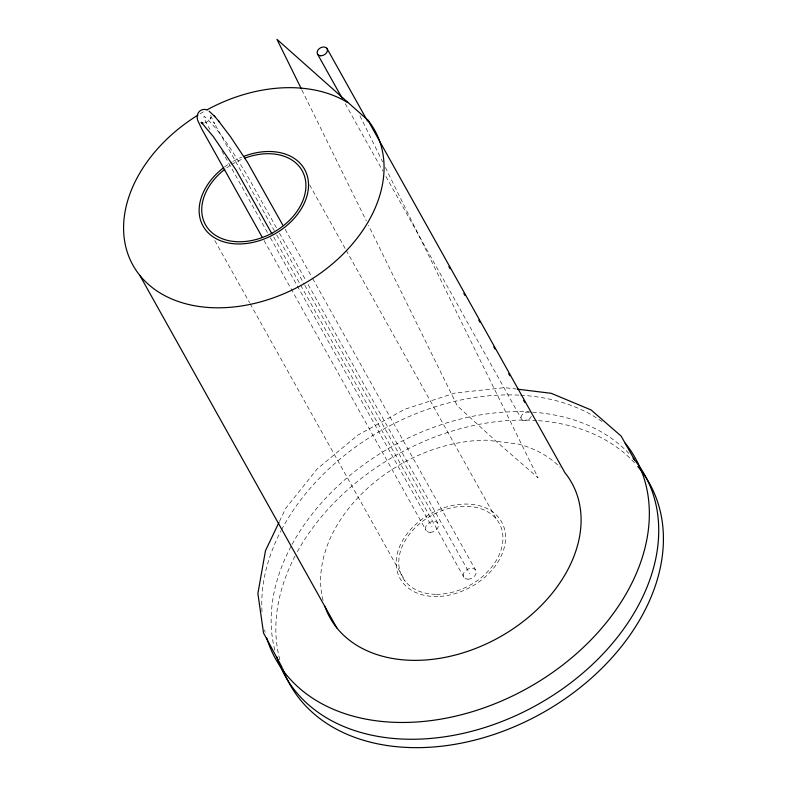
<?xml version="1.0" encoding="UTF-8"?>
<svg xmlns="http://www.w3.org/2000/svg" width="787" height="787" viewBox="0 0 787 787"><rect width="100%" height="100%" fill="white"/><g stroke="black" fill="none" stroke-linecap="round" stroke-linejoin="round"><path stroke-width="0.59" stroke-dasharray="3.94 2.95" d="M279.474 521.397L285.858 508.127L317.289 468.826L357.849 435.103L404.764 409.27L454.837 393.077L504.664 387.637L515.928 388.975M204.64 123.028L209.352 120.647L210.916 117.45L210.719 118.552L210.454 115.118L214.487 123.667L213.828 122.457L274.279 230.621M345.237 103.707L382.925 171.133M385.915 176.485L521.702 419.451M309.616 184.896L345.552 249.194M346.152 250.266L496.469 519.233M285.12 229.263L312.046 277.447M312.646 278.519L475.446 569.818M276.424 227.787L245.898 173.17C233.424 153.376 221.491 132.068 204.167 116.21L203.941 117.46L205.299 120.923L209.922 129.55M279.415 233.139L305.75 280.261M308.14 284.55L469.75 573.693M276.68 234.91L304.205 284.166M304.805 285.238L437.68 522.991M273.719 237.025L300.054 284.146M300.644 285.209L464.045 577.579M221.895 150.976L267.983 233.434M270.374 237.713L296.709 284.835M297.309 285.907L431.974 526.867M264.078 240.527L426.279 530.753M214.812 240.566L249.548 302.72M250.148 303.792L405.256 581.337M359.925 115.738L382.669 161.955M385.374 167.454L538.062 477.788L496.174 441.34L457.286 405.807L368.483 225.328M301.883 89.974L366.319 220.931M323.103 600.481A138.433 99.575 -29.2 0 1 486.976 440.208L518.131 444.035A138.433 99.575 -29.2 0 1 560.118 467.311M224.521 167.001A58.14 41.819 -29.2 0 1 232.332 161.847M233.345 161.266A58.14 41.819 -29.2 0 1 241.727 157.193M226.695 167.887A55.375 39.832 -29.2 0 1 230.65 165.201M231.673 164.562A55.375 39.832 -29.2 0 1 243.517 158.63M199.996 113.859A138.433 99.575 -29.2 0 1 204.187 111.41M531.264 416.353A5.539 3.984 -29.2 0 1 524.388 420.73A5.539 3.984 -29.2 0 1 521.584 415.566A5.539 3.984 -29.2 0 1 528.953 412.093M265.15 632.217A205.978 148.172 -29.2 0 1 264.609 629.885M262.022 611.784A205.978 148.172 -29.2 0 1 280.969 530.851M281.539 529.759A205.978 148.172 -29.2 0 1 519.41 395.153M520.669 395.222A205.978 148.172 -29.2 0 1 603.393 422.53M274.83 650.17A205.978 148.172 -29.2 0 1 291.505 545.47M292.085 544.378A205.978 148.172 -29.2 0 1 531.314 412.093M532.573 412.172A205.978 148.172 -29.2 0 1 629.974 454.601M279.828 659.713A205.978 148.172 -29.2 0 1 295.046 556.035M297.368 551.697A205.978 148.172 -29.2 0 1 537.255 420.573M538.515 420.661A205.978 148.172 -29.2 0 1 635.463 463.868M436.421 594.313A55.375 39.832 -29.2 0 0 501.427 528.372A55.375 39.832 -29.2 0 0 414.739 528.166A55.375 39.832 -29.2 0 0 436.421 594.313M439.992 596.369A58.14 41.819 -29.2 0 0 502.726 524.103A58.14 41.819 -29.2 0 0 409.87 530.369A58.14 41.819 -29.2 0 0 439.992 596.369M467.94 579.202A6.926 4.978 -29.2 0 0 476.066 570.959A6.926 4.978 -29.2 0 0 465.235 570.929A6.926 4.978 -29.2 0 0 467.94 579.202M430.174 532.376A6.926 4.978 -29.2 0 0 438.3 524.132A6.926 4.978 -29.2 0 0 427.459 524.103A6.926 4.978 -29.2 0 0 430.174 532.376"/><path stroke-width="1.18" d="M197.173 116.368L197.439 119.801L201.767 129.009L262.287 237.32M197.419 114.961C198.186 110.682 203.282 108.094 207.178 110.023M278.952 522.479L265.475 550.684L257.89 593.477L263.527 633.004L282.149 667.465M517.148 389.122L551.244 393.313L591.126 409.968L621.14 436.077L634.588 459.962M202.849 122.939L201.147 122.388L202.771 123.333L201.354 122.398L213.228 136.485L236.08 170.031L271.918 233.808M209.106 111.144L214.851 116.604M301.342 88.872L276.975 39.35L367.844 120.106L564.879 472.662A138.433 99.575 -29.2 0 1 499.096 637.401A138.433 99.575 -29.2 0 1 324.815 606.187M218.501 120.932L230.522 136.771L247.482 162.27L282.72 224.974M213.887 115.463L219.288 121.837M326.851 48.263L367.519 121.041M448.875 266.606L450.075 268.751M463.828 293.364L465.028 295.509M478.781 320.122L479.981 322.267M493.734 346.88L494.934 349.025M508.687 373.638L509.887 375.773M523.65 400.396L524.84 402.531M317.722 54.47L342.247 98.355M139.811 275.352L336.846 627.908M243.891 156.328A58.14 41.819 -29.2 0 1 307.363 194.428A58.14 41.819 -29.2 0 1 223.124 241.648A58.14 41.819 -29.2 0 1 223.606 167.7M244.629 158.197A55.375 39.832 -29.2 0 1 304.795 194.645A55.375 39.832 -29.2 0 1 224.689 239.592A55.375 39.832 -29.2 0 1 224.777 169.333M367.844 120.106A138.433 99.575 -29.2 0 1 314.446 277.339A138.433 99.575 -29.2 0 1 137.351 272.135A138.433 99.575 -29.2 0 1 197.93 115.118M207.375 109.639A138.433 99.575 -29.2 0 1 347.667 102.556M625.212 443.17A205.978 148.172 -29.2 0 1 524.85 689.668A205.978 148.172 -29.2 0 1 266.724 637.942M633.102 458.152A205.978 148.172 -29.2 0 1 537.068 704.896A205.978 148.172 -29.2 0 1 276.817 656.978M637.795 466.543A205.978 148.172 -29.2 0 1 543.945 712.058A205.978 148.172 -29.2 0 1 282.7 668.802M320.84 55.769A5.539 3.984 -29.2 0 0 327.343 49.178A5.539 3.984 -29.2 0 0 318.676 49.158A5.539 3.984 -29.2 0 0 320.84 55.769"/></g></svg>
